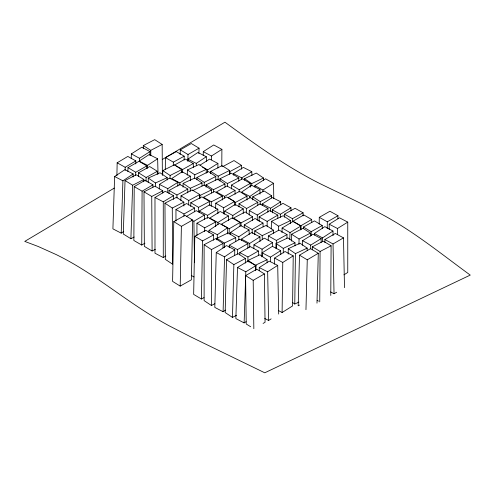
<?xml version="1.0" encoding="UTF-8"?>
<svg xmlns="http://www.w3.org/2000/svg" width="495" height="495" viewBox="0 0 495 495"><rect width="100%" height="100%" fill="white"/><g stroke="black" fill="none" stroke-linecap="round" stroke-linejoin="round"><path stroke-width="0.74" d="M152.93 187.135L152.949 184.827L145.06 180.267L134.213 186.627L133.854 240.49L141.743 245.044L144.936 243.175M141.743 245.044L142.102 191.181L152.949 184.827M169.042 193.526L169.061 190.451L179.908 184.48L187.797 189.034L187.766 192.877M176.932 198.08L176.95 195.005L169.061 190.451M203.247 155.449L203.272 151.637L213.735 144.967L221.896 149.36L221.785 166.128M211.408 159.835L211.433 156.024L221.896 149.36M231.425 188.935L231.45 185.099L242.482 178.757L250.235 183.391L250.21 187.228M235.577 205.437L235.595 202.368L228.133 197.567L239.531 191.355L246.993 196.156L246.968 199.992M239.184 192.035L239.196 189.733L231.45 185.099M249.233 215.139L249.257 210.561L259.912 203.903L267.937 208.376L267.913 212.194M257.252 220.374L257.289 215.034L267.937 208.376M312.308 249.888L312.326 246.832L323.359 241.164L331.106 245.792L330.778 295.472M319.745 301.907L320.079 251.46L312.326 246.832M148.222 182.698L148.283 178.07L160.027 172.767L167.199 177.674L167.168 179.988M155.399 186.838L155.455 182.983L148.283 178.07M165.305 169.179L165.46 157.596L176.3 151.625L184.19 156.179L184.14 160.04M173.306 165.237L173.349 162.15L184.19 156.179M183.063 187.221L183.113 183.36L194.863 178.058L202.034 182.964L201.991 186.052M190.247 191.355L190.284 188.273L183.113 183.36M196.88 179.803L196.911 177.495L208.488 171.586L215.808 176.455L215.758 180.298M204.188 185.439L204.231 182.358L196.911 177.495M210.678 173.683L210.709 171.388L222.106 165.652L229.575 170.435L229.525 174.265M218.122 179.994L218.171 176.164L210.709 171.388M229.253 247.506L229.284 245.198L239.741 239.209L247.896 243.614L247.84 248.23M237.383 254.22L237.445 249.604L247.896 243.614M238.955 206.854L238.998 203.785L250.216 197.554L257.827 202.269L257.784 205.338M239.753 254.9L239.784 252.58L250.241 246.59L258.402 250.996L258.341 255.63M246.547 213.11L246.609 208.5L238.998 203.785M247.884 261.62L247.946 256.985L258.402 250.996M252.722 199.881L252.759 196.818L264.163 190.99L271.625 195.772L271.594 198.068M260.184 204.664L260.228 201.601L252.759 196.818M274.521 264.237L274.601 258.074L285.064 251.503L293.226 255.89L292.564 305.941L282.101 312.518L278.704 310.687M282.101 312.518L282.763 262.468L293.226 255.89M284.39 217.28L284.427 214.193L295.076 208.308L303.101 212.788L303.064 215.876M288.195 254.053L288.263 248.707L300.013 243.206L307.185 248.125L307.154 250.421M291.487 241.121L291.58 234.234L302.977 228.306L310.445 233.096L310.402 236.158M292.415 221.76L292.452 218.672L303.101 212.788M298.918 302.086L294.772 304.029L295.435 253.626L288.263 248.707M298.974 244.375L299.048 239.023L291.58 234.234M319.195 224.198L319.281 217.33L329.936 211.254L337.961 215.727L337.924 218.784M327.22 228.678L327.306 221.81L337.961 215.727M116.9 175.799L117.154 162.805L127.815 156.432L135.84 160.906L135.779 163.963M125.124 170.336L125.179 167.279L135.84 160.906M159.291 189.016L159.384 184.4L169.445 178.101L177.866 182.346L177.785 186.194M167.731 192.493L167.805 188.644L177.866 182.346M173.776 221.636L172.594 281.383L180.205 286.104L191.423 279.774L192.605 220.028L184.994 215.313L173.776 221.636L181.387 226.357L180.205 286.104M190.724 206.545L190.798 202.727L201.83 196.868L209.577 201.496L209.503 205.314M213.481 240.285L213.586 234.933L205.833 230.305L194.801 236.263L193.656 294.383L201.403 299.011L204.002 297.613M198.458 211.94L198.544 207.356L190.798 202.727M201.403 299.011L202.554 240.892L194.801 236.263M253.842 248.669L253.916 244.839L264.38 238.169L272.541 242.556L272.46 246.392M261.929 256.893L262.078 249.226L272.541 242.556M302.464 245.322L302.556 240.7L313.019 234.222L321.181 238.615L321.1 242.47M310.637 248.948L310.718 245.093L321.181 238.615M127.883 171.462L127.988 167.619L139.021 161.277L146.774 165.912L146.712 168.22M131.237 158.505L131.361 153.889L141.817 147.225L149.979 151.612L149.88 155.455M135.655 175.329L135.735 172.26L146.774 165.912M138.402 176.622L138.501 172.786L149.719 166.555L157.33 171.27L157.249 174.339M139.435 161.358L139.516 158.282L149.979 151.612M146.013 181.337L146.112 177.501L157.33 171.27M162.676 175.23L162.799 170.608L174.376 164.798L181.696 169.655L181.615 172.736M170.039 178.553L170.119 175.465L162.799 170.608M208.983 232.706L209.045 230.404L219.304 223.443L227.595 227.737L227.434 233.869M234.655 255.284L234.797 249.876L226.506 245.582L216.247 252.543L214.811 307.42L223.103 311.714L225.516 310.074M217.237 238.534L217.336 234.704L227.595 227.737M223.103 311.714L224.538 256.837L234.797 249.876M245.316 263.093L245.433 258.501L238.114 253.626L226.543 259.726L225.157 312.537L232.477 317.413L236.56 315.259M232.477 317.413L233.863 264.602L226.543 259.726M316.986 303.163L318.297 253.279L310.544 248.638L299.512 255.172L298.188 305.823L299.487 305.056M305.96 309.697L307.265 259.813L318.297 253.279M133.068 177.031L133.167 173.949L124.876 169.655L114.617 176.523L112.909 228.851L121.201 233.151L123.762 231.431M121.201 233.151L122.908 180.817L133.167 173.949M143.785 181.783L143.859 179.493L136.255 174.785L125.037 180.539L123.292 234.017L130.897 238.72L134.201 237.025M130.897 238.72L132.648 185.241L125.037 180.539M180.124 154.446L180.279 149.874L191.311 143.525L199.058 148.166L198.885 153.5M180.854 200.487L181.003 195.865L192.035 189.907L199.788 194.535L199.664 198.39M187.258 175.292L187.438 169.94L199.009 164.513L206.328 169.352L206.205 173.182M187.828 160.603L188.026 154.508L199.058 148.166M188.601 205.116L188.756 200.494L199.788 194.535M194.628 178.602L194.758 174.778L187.438 169.94M215.61 208.568L215.783 203.216L226.63 196.948L234.519 201.508L234.395 205.326M223.468 213.883L223.672 207.77L234.519 201.508M255.915 270.084L256.07 265.512L247.778 261.187L237.513 267.479L235.849 318.576L244.134 322.895L246.058 321.719M244.134 322.895L245.805 271.798L256.07 265.512M268.21 240.545L268.358 235.96L279.007 230.076L287.032 234.556L286.908 238.38M271.248 228.975L271.495 221.315L283.251 215.715L290.423 220.646L290.324 223.709M276.13 248.088L276.383 240.44L287.032 234.556M278.543 230.07L278.666 226.24L271.495 221.315M281.971 232.644L282.119 228.022L292.966 221.475L300.855 226.029L300.725 229.878M289.779 239.506L290.008 232.576L300.855 226.029M249.901 196.373L259.962 189.498L251.54 185.279L241.48 192.159L249.901 196.373L249.907 197.913M230.571 234.791L230.509 232.489L240.774 225.615L249.065 229.915L249.189 234.525M238.887 239.858L238.8 236.783L249.065 229.915M187.896 161.481L187.834 159.18L197.901 152.491L206.322 156.717L206.446 161.321M196.317 165.707L196.255 163.406L206.322 156.717M147.572 165.355L157.633 158.765L149.212 154.539L139.151 161.123L147.572 165.355L147.652 168.411M314.387 235.038L314.356 233.504L324.813 226.648L332.974 231.029L333.067 235.626M322.591 241.715L322.517 237.891L332.974 231.029M179.852 182.933L190.309 176.171L182.148 171.784L171.691 178.547L179.852 182.933L179.864 185.229M262.22 205.549L262.195 204.014L272.262 197.524L280.677 201.756L280.721 204.831M270.66 211.322L270.617 208.246L280.677 201.756M241.424 240.663L241.393 239.116L251.658 232.539L259.949 236.845L260.042 241.473M249.758 247.283L249.684 243.429L259.949 236.845M224.637 214.174L224.637 211.105L235.094 204.435L243.255 208.828L243.255 213.432M232.799 218.567L232.799 215.492L243.255 208.828M259.287 270.641L259.225 267.554L269.286 261.156L277.707 265.4L278.685 314.065M264.738 318.502L268.624 320.457L267.647 271.792L277.707 265.4M268.624 320.457L271.142 318.86M254.913 187.104L254.894 185.576L265.543 178.825L273.568 183.292L273.772 198.588M262.938 191.577L262.919 190.043L273.568 183.292M199.992 165.169L209.614 159.093L217.905 163.406L217.936 168.04M207.659 172.21L207.64 169.89L217.905 163.406M262.226 256.682L262.121 252.827L272.386 246.343L280.677 250.656L280.783 254.51M270.536 261.768L270.412 257.146L280.677 250.656M217.918 222.465L228.381 215.894L220.226 211.501L209.762 218.078L217.918 222.465L217.967 224.767M329.2 229.531L329.2 224.192L339.465 217.8L347.756 222.119L347.756 272.454L343.907 274.849M337.491 234.611L337.491 228.511L347.756 222.119M233.362 175.162L233.324 173.627L243.379 167.428L251.8 171.678L251.906 175.521M233.324 173.627L241.739 177.878L251.8 171.678M272.349 212.881L272.287 209.793L282.942 203.327L290.967 207.801L291.035 210.889M280.374 217.355L280.312 214.267L290.967 207.801M165.837 256.002L163.276 257.548L154.984 253.223L154.984 197.505L165.243 191.311L173.535 195.636L173.535 199.454M154.984 197.505L163.276 201.83L173.535 195.636M199.299 212.559L199.268 211.031L209.527 204.837L217.819 209.162L217.911 213.741M199.268 211.031L207.56 215.356L217.819 209.162M114.308 188.075L24.75 241.405L38.115 246.454L56.35 254.659A332.727 192.103 60 0 1 72.666 263.365C101.908 280.189 128.044 301.808 157.088 318.959A386.168 222.954 60 0 0 168.776 325.623L190.816 336.909L264.769 372.803L470.25 275.096C439.282 252.518 409.507 227.892 374.956 210.783C356.617 200.921 337.658 192.301 318.978 183.125C285.572 166.221 255.129 144.181 224.94 122.197L162.379 159.446M244.351 228.028L244.264 224.953L255.111 218.499L263 223.053L263.105 226.896M244.264 224.953L252.153 229.507L263 223.053M186.411 216.451L196.212 210.653L204.373 215.053L204.435 219.662M191.194 219.774L193.916 221.24L204.373 215.053M259.151 221.531L259.12 216.909L269.775 210.635L277.8 215.108L277.825 218.19M259.12 216.909L267.145 221.383L277.8 215.108M324.937 242.618L324.875 239.549L335.332 233.461L343.493 237.866L344.495 287.675M324.875 239.549L333.036 243.955L343.493 237.866M330.641 291.932L334.038 293.764L336.656 292.242M240.026 222.496L232.136 217.936L221.29 224.204L229.179 228.758L240.026 222.496L240.026 226.333M311.683 219.502L303.794 214.948L292.947 221.209L300.836 225.769L311.683 219.502L311.763 222.552M239.196 189.733L250.235 183.391M235.02 190.389L226.865 185.984L216.408 191.98L224.569 196.385L235.02 190.389L235.1 194.257M250.668 326.75L246.232 323.996L245.582 275.61L256.794 269.187L264.404 273.908L265.054 322.295L263.074 323.427M253.836 328.711L253.192 280.331L264.404 273.908M181.387 226.357L192.605 220.028M193.279 163.529L185.254 159.05L174.605 165.033L182.63 169.513L193.279 163.529L193.335 167.36M175.96 221.005L175.96 209.521L186.609 203.538L194.634 208.018L194.634 211.841M175.96 209.521L183.985 214.001L194.634 208.018M303.466 228.585L303.429 227.044L314.461 220.894L322.214 225.528L322.295 228.603M303.429 227.044L311.176 231.679L322.214 225.528M246.609 208.5L257.827 202.269M176.95 195.005L187.797 189.034M235.595 202.368L246.993 196.156M202.554 240.892L213.586 234.933M222.589 166.691L233.987 160.572L241.455 165.367L241.56 169.21M241.455 165.367L230.051 171.487L230.119 173.794M198.544 207.356L209.577 201.496M196.942 235.465L196.942 223.196L207.974 217.336L215.727 221.964L215.727 226.568M196.942 223.196L204.695 227.83L215.727 221.964M252.555 216.798L245.235 211.922L233.659 218.023L240.978 222.899L252.555 216.798L252.654 220.609M214.842 303.707L211.439 305.502L204.119 300.626L204.119 244.691L215.696 238.596L223.016 243.472L223.016 248.069M204.119 244.691L211.439 249.567L223.016 243.472M233.863 264.602L245.433 258.501M143.321 148.636L143.296 145.573L154.7 139.652L162.162 144.435L162.366 175.026M143.296 145.573L150.765 150.362L162.162 144.435M299.048 239.023L310.445 233.096M155.343 249.338L152.101 251.002L144.354 246.374L143.989 191.831L155.015 186.163L162.768 190.792L162.781 193.093M143.989 191.831L151.736 196.459L162.768 190.792M222.298 196.162L214.545 191.534L203.519 197.202L211.272 201.83L222.298 196.162L222.298 199.999M320.079 251.46L331.106 245.792M132.648 185.241L143.859 179.493M260.228 201.601L271.625 195.772M204.231 182.358L215.808 176.455M164.953 203.179L172.272 208.049L172.65 264.225L165.33 259.361L164.953 203.179L176.529 197.276L183.849 202.139L183.88 205.988M172.272 208.049L183.849 202.139M170.119 175.465L181.696 169.655M218.171 176.164L229.575 170.435M206.106 187.172L206.075 184.852L217.651 179.141L224.971 183.998L225.015 187.085M206.075 184.852L213.394 189.709L224.971 183.998M192.592 190.674L204.169 185.056L211.489 189.907L211.507 192.982M219.953 181.052L219.922 178.751L231.32 173.213L238.782 177.983L238.825 181.046M211.489 189.907L199.912 195.525L199.931 198.6M219.922 178.751L227.391 183.521L238.782 177.983M244.567 180.211L244.555 178.67L256.305 173.071L263.482 178.002L263.495 180.31M244.555 178.67L251.726 183.596L263.482 178.002M216.897 239.834L216.866 238.305L228.257 232.867L235.725 237.637L235.799 241.449M216.866 238.305L224.334 243.076L235.725 237.637M254.832 234.698L254.733 230.874L266.124 225.429L273.587 230.2L273.673 233.256M278.666 226.24L290.423 220.646M254.733 230.874L262.195 235.639L273.587 230.2M276.185 248.799L276.08 243.466L287.83 237.866L295.001 242.797L295.063 245.842M248.174 261.923L248.131 260.382L259.887 254.783L267.059 259.714L267.139 262.796M276.08 243.466L283.251 248.391L295.001 242.797M248.131 260.382L255.302 265.308L267.059 259.714M194.758 174.778L206.328 169.352M295.435 253.626L307.185 248.125M155.455 182.983L167.199 177.674M190.284 188.273L202.034 182.964M187.834 159.18L196.255 163.406M262.195 204.014L270.617 208.246M159.384 184.4L167.805 188.644M259.225 267.554L267.647 271.792M230.509 232.489L238.8 236.783M114.617 176.523L122.908 180.817M209.045 230.404L217.336 234.704M216.247 252.543L224.538 256.837M329.2 224.192L337.491 228.511M202.542 167.236L207.64 169.89M241.393 239.116L249.684 243.429M262.121 252.827L270.412 257.146M237.513 267.479L245.805 271.798M203.272 151.637L211.433 156.024M314.356 233.504L322.517 237.891M302.556 240.7L310.718 245.093M131.361 153.889L139.516 158.282M224.637 211.105L232.799 215.492M253.916 244.839L262.078 249.226M274.601 258.074L282.763 262.468M229.284 245.198L237.445 249.604M239.784 252.58L247.946 256.985M191.268 275.474L193.984 276.94M254.894 185.576L262.919 190.043M272.287 209.793L280.312 214.267M249.257 210.561L257.289 215.034M117.154 162.805L125.179 167.279M319.281 217.33L327.306 221.81M284.427 214.193L292.452 218.672M268.358 235.96L276.383 240.44M165.46 157.596L173.349 162.15M282.119 228.022L290.008 232.576M215.783 203.216L223.672 207.77M134.213 186.627L142.102 191.181M181.003 195.865L188.756 200.494M317.159 300.36L318.452 301.133M180.279 149.874L188.026 154.508M299.512 255.172L307.265 259.813M127.988 167.619L135.735 172.26M138.501 172.786L146.112 177.501M245.582 275.61L253.192 280.331M292.378 302.389L294.772 304.029M311.176 231.679L311.281 235.527M300.836 225.769L300.935 229.581M262.195 235.639L262.3 239.462M255.302 265.308L255.451 270.709M252.153 229.507L252.258 233.349M241.739 177.878L241.783 179.413M240.978 222.899L241.059 225.943M157.633 158.765L158.047 174.048M333.036 243.955L334.038 293.764M283.251 248.391L283.344 252.964M228.381 215.894L228.473 220.498M224.569 196.385L224.6 197.932M224.334 243.076L224.427 247.649M207.56 215.356L207.622 218.406M227.391 183.521L227.428 186.59M213.394 189.709L213.425 192.029M193.916 221.24L194.473 262.715M182.63 169.513L182.667 172.576M267.145 221.383L267.182 226.772M259.962 189.498L259.993 194.114M251.726 183.596L251.745 185.91M190.309 176.171L190.34 180.768M151.736 196.459L152.101 251.002M150.765 150.362L150.802 155.715M229.179 228.758L229.179 234.129M211.439 249.567L211.439 305.502M211.272 201.83L211.272 206.427M204.695 227.83L204.695 231.66M183.985 214.001L183.985 216.296M163.276 201.83L163.276 257.548"/></g></svg>
